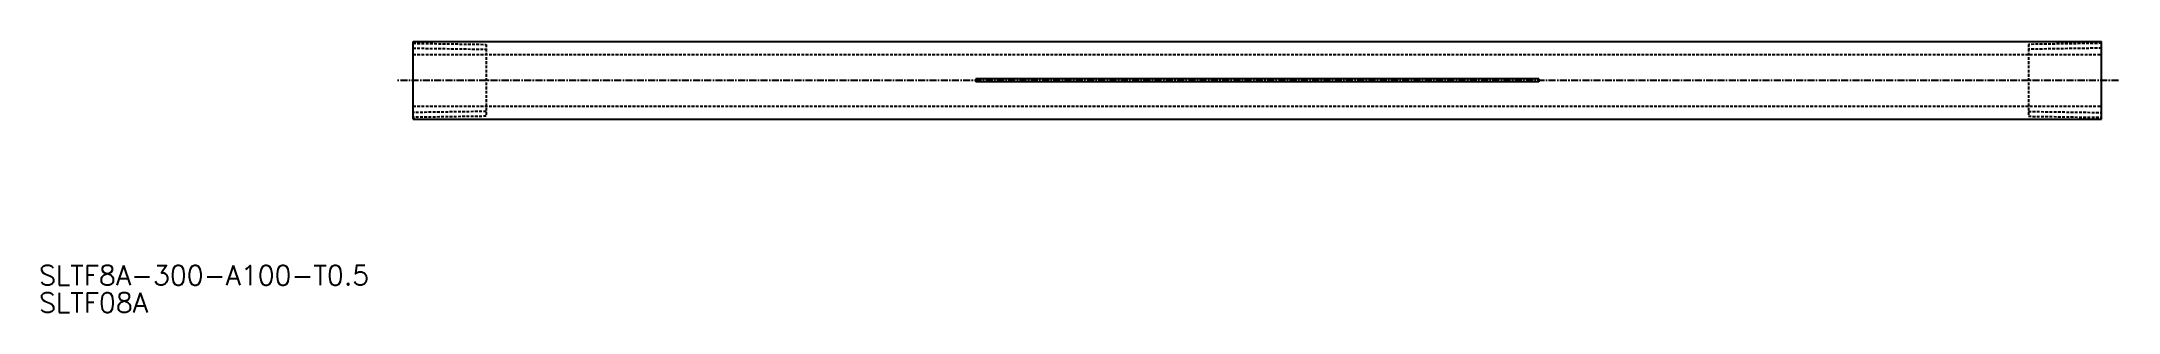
# Model space of a CAD drawing. Extents: x 272 to 641, y 254 to 302.
import ezdxf

# ---------------------------------------------------------------- set-up
doc = ezdxf.new("R2010")
doc.units = 0
doc.linetypes.add('CENTER', pattern=[2, 1.25, -0.25, 0.25, -0.25])
doc.linetypes.add('DASHED', pattern=[0.75, 0.5, -0.25])
doc.layers.get('0').update_dxf_attribs({"linetype": 'CONTINUOUS'})
doc.layers.add('CENTER', color=1, linetype='CENTER')
doc.styles.get("Standard").update_dxf_attribs({"font": 'txt.shx', "bigfont": 'bigfont.shx'})

msp = doc.modelspace()

# ---------------------------------------------------------------- linework, layer by layer
at = {"color": 3, "linetype": 'DASHED'}
for p, q in [((338.37, 300.51), (351.39, 300.32)), ((338.39, 301.37), (351.39, 301.18)), ((338.39, 299.39), (638.39, 299.39)), ((351.39, 301.18), (351.4, 288.4)), ((625.39, 301.18), (625.38, 288.4)), ((638.39, 301.37), (625.39, 301.18)), ((638.39, 300.51), (625.39, 300.32)), ((351.39, 289.26), (338.37, 289.07)), ((338.39, 290.19), (638.39, 290.19)), ((351.39, 288.4), (338.39, 288.21)), ((625.39, 289.26), (638.39, 289.07)), ((625.39, 288.4), (638.39, 288.21))]:
    msp.add_line(p, q, dxfattribs=at)
for p, q in [((338.39, 301.69), (638.39, 301.69)), ((338.39, 287.89), (338.39, 301.69)), ((638.39, 287.89), (638.39, 301.69)), ((338.39, 291.33), (338.39, 298.25)), ((638.39, 291.33), (638.39, 298.25)), ((538.39, 295.04), (438.39, 295.04)), ((438.39, 295.04), (438.39, 294.54)), ((538.39, 294.54), (438.39, 294.54)), ((538.39, 295.04), (538.39, 294.54)), ((338.39, 287.89), (638.39, 287.89))]:
    msp.add_line(p, q)
at = {"layer": 'CENTER', "color": 1, "linetype": 'CENTER'}
msp.add_line((641.39, 294.79), (335.39, 294.79), dxfattribs=at)

# ---------------------------------------------------------------- texts
at = {"color": 7, "linetype": 'CONTINUOUS'}
for s, p in [('SLTF8A-300-A100-T0.5', (271.94, 258.39)), ('SLTF08A', (271.94, 253.52))]:
    msp.add_text(s, height=3.5, dxfattribs=at).set_placement(p)

doc.saveas('drawing.dxf')
